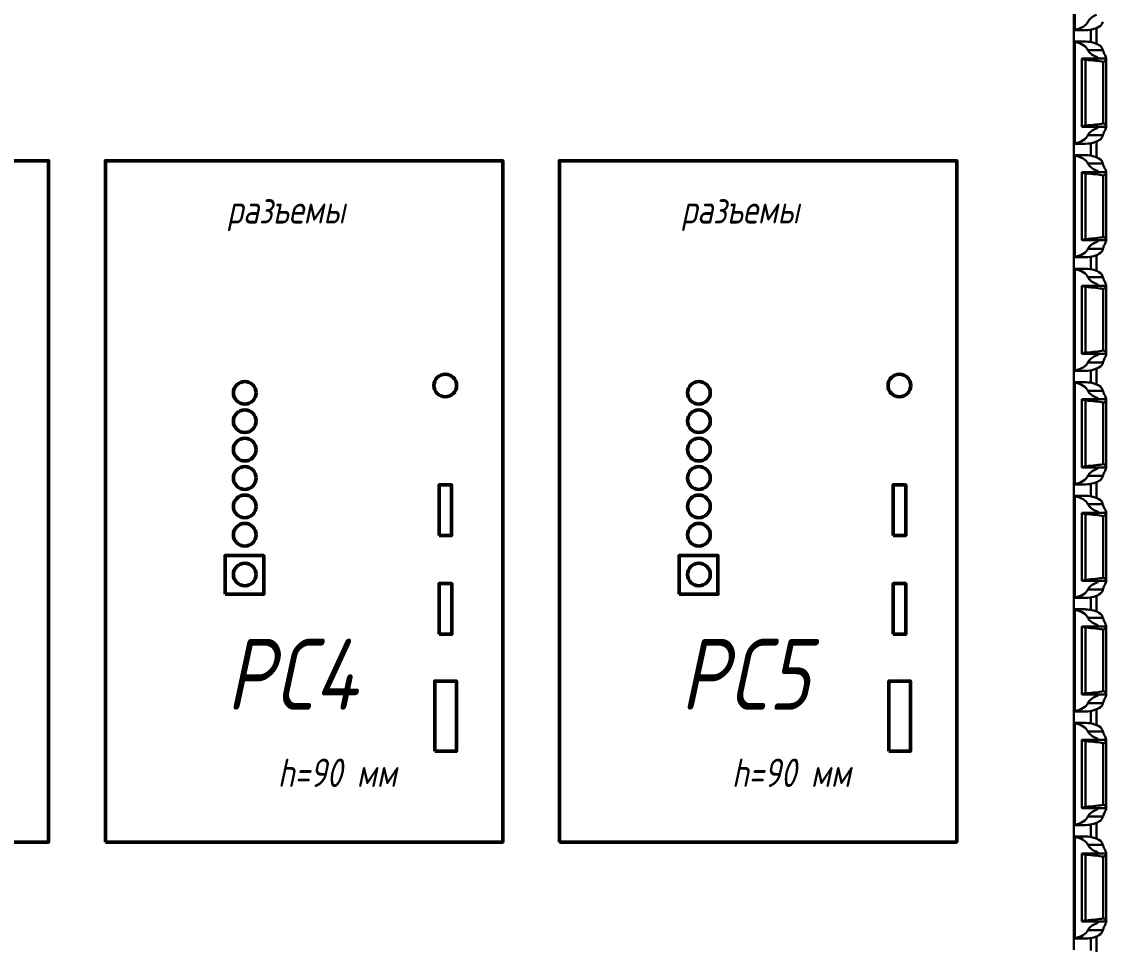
# Model space of a CAD drawing. Header units: millimetres. Extents: x -2573 to 2942, y -1220 to 2800.
# Drawn here: x 1662.2 to 1853.2, y 1110 to 1272.5 of the extents above; entities that cross this region are included whole.
import ezdxf

# ---------------------------------------------------------------- set-up
doc = ezdxf.new("R2010")
doc.units = ezdxf.units.MM
doc.linetypes.add('DASHED', pattern=[19.05, 12.7, -6.35])
doc.layers.add('noprint', color=2, linetype='Continuous', true_color=0xffff00, plot=False)
doc.styles.add('textstyle215', font='isocpeui.ttf', dxfattribs={"width": 0.8})
doc.styles.add('textstyle28', font='isocpeui.ttf', dxfattribs={"width": 0.8})
doc.styles.add('textstyle29', font='isocpeui.ttf', dxfattribs={"width": 0.8})

msp = doc.modelspace()

# ---------------------------------------------------------------- linework, layer by layer
at = {"linetype": 'Continuous', "lineweight": 30}
for p, q in [((1847.536, 1271.029), (1847.536, 1288.971)), ((1847.686, 1271.091), (1847.686, 1288.909)), ((1847.536, 1271), (1847.536, 1271.029)), ((1847.536, 1271), (1849.499, 1271)), ((1847.536, 1269), (1847.536, 1271)), ((1850.536, 1268.899), (1850.536, 1271.101)), ((1851.536, 1271.403), (1851.536, 1268.597)), ((1849.502, 1269), (1847.536, 1269)), ((1847.536, 1269), (1847.536, 1268.971)), ((1847.536, 1251.029), (1847.536, 1268.971)), ((1847.686, 1251.091), (1847.686, 1268.909)), ((1852.645, 1267.5), (1850.006, 1267.5)), ((1848.936, 1266), (1848.936, 1254)), ((1848.936, 1266), (1848.94, 1266)), ((1853.236, 1266), (1848.94, 1266)), ((1849.575, 1254.221), (1849.575, 1265.779)), ((1851.486, 1266), (1851.486, 1266.318)), ((1852.693, 1254.564), (1852.693, 1265.436)), ((1853.236, 1266), (1853.236, 1266.057)), ((1853.236, 1265.916), (1853.236, 1266)), ((1853.236, 1254.084), (1853.236, 1265.916)), ((1848.94, 1254), (1848.936, 1254)), ((1853.236, 1254), (1848.94, 1254)), ((1851.486, 1253.682), (1851.486, 1254)), ((1853.236, 1254), (1853.236, 1254.084)), ((1853.236, 1253.943), (1853.236, 1254)), ((1852.645, 1252.5), (1850.006, 1252.5)), ((1847.536, 1251), (1847.536, 1251.029)), ((1847.536, 1251), (1849.499, 1251)), ((1847.536, 1249), (1847.536, 1251)), ((1850.536, 1248.899), (1850.536, 1251.101)), ((1851.536, 1251.403), (1851.536, 1248.597)), ((1849.502, 1249), (1847.536, 1249)), ((1847.536, 1249), (1847.536, 1248.971)), ((1847.536, 1231.029), (1847.536, 1248.971)), ((1847.686, 1231.091), (1847.686, 1248.909)), ((1848.936, 1246), (1848.936, 1234)), ((1848.936, 1246), (1848.94, 1246)), ((1853.236, 1246), (1848.94, 1246)), ((1852.645, 1247.5), (1850.006, 1247.5)), ((1851.486, 1246), (1851.486, 1246.318)), ((1853.236, 1246), (1853.236, 1246.057)), ((1853.236, 1245.916), (1853.236, 1246)), ((1853.236, 1234.084), (1853.236, 1245.916)), ((1849.575, 1234.221), (1849.575, 1245.779)), ((1852.693, 1234.564), (1852.693, 1245.436)), ((1848.94, 1234), (1848.936, 1234)), ((1853.236, 1234), (1848.94, 1234)), ((1852.645, 1232.5), (1850.006, 1232.5)), ((1851.486, 1233.682), (1851.486, 1234)), ((1853.236, 1234), (1853.236, 1234.084)), ((1853.236, 1233.943), (1853.236, 1234)), ((1847.536, 1231), (1847.536, 1231.029)), ((1847.536, 1231), (1849.499, 1231)), ((1847.536, 1229), (1847.536, 1231)), ((1850.536, 1228.899), (1850.536, 1231.101)), ((1851.536, 1231.403), (1851.536, 1228.597)), ((1849.502, 1229), (1847.536, 1229)), ((1847.536, 1229), (1847.536, 1228.971)), ((1847.536, 1211.029), (1847.536, 1228.971)), ((1847.686, 1211.091), (1847.686, 1228.909)), ((1852.645, 1227.5), (1850.006, 1227.5)), ((1848.936, 1226), (1848.936, 1214)), ((1848.936, 1226), (1848.94, 1226)), ((1853.236, 1226), (1848.94, 1226)), ((1849.575, 1214.221), (1849.575, 1225.779)), ((1851.486, 1226), (1851.486, 1226.318)), ((1852.693, 1214.564), (1852.693, 1225.436)), ((1853.236, 1226), (1853.236, 1226.057)), ((1853.236, 1225.916), (1853.236, 1226)), ((1853.236, 1214.084), (1853.236, 1225.916)), ((1848.94, 1214), (1848.936, 1214)), ((1853.236, 1214), (1848.94, 1214)), ((1851.486, 1213.682), (1851.486, 1214)), ((1853.236, 1214), (1853.236, 1214.084)), ((1853.236, 1213.943), (1853.236, 1214)), ((1852.645, 1212.5), (1850.006, 1212.5)), ((1847.536, 1211), (1847.536, 1211.029)), ((1847.536, 1211), (1849.499, 1211)), ((1847.536, 1209), (1847.536, 1211)), ((1850.536, 1208.899), (1850.536, 1211.101)), ((1851.536, 1211.403), (1851.536, 1208.597)), ((1849.502, 1209), (1847.536, 1209)), ((1847.536, 1209), (1847.536, 1208.971)), ((1847.536, 1191.029), (1847.536, 1208.971)), ((1847.686, 1191.091), (1847.686, 1208.909)), ((1848.936, 1206), (1848.936, 1194)), ((1848.936, 1206), (1848.94, 1206)), ((1853.236, 1206), (1848.94, 1206)), ((1849.575, 1194.221), (1849.575, 1205.779)), ((1852.645, 1207.5), (1850.006, 1207.5)), ((1851.486, 1206), (1851.486, 1206.318)), ((1853.236, 1206), (1853.236, 1206.057)), ((1853.236, 1205.916), (1853.236, 1206)), ((1853.236, 1194.084), (1853.236, 1205.916)), ((1852.693, 1194.564), (1852.693, 1205.436)), ((1848.94, 1194), (1848.936, 1194)), ((1853.236, 1194), (1848.94, 1194)), ((1852.645, 1192.5), (1850.006, 1192.5)), ((1851.486, 1193.682), (1851.486, 1194)), ((1853.236, 1194), (1853.236, 1194.084)), ((1853.236, 1193.943), (1853.236, 1194)), ((1847.536, 1191), (1847.536, 1191.029)), ((1847.536, 1191), (1849.499, 1191)), ((1847.536, 1189), (1847.536, 1191)), ((1850.536, 1188.899), (1850.536, 1191.101)), ((1851.536, 1191.403), (1851.536, 1188.597)), ((1849.502, 1189), (1847.536, 1189)), ((1847.536, 1189), (1847.536, 1188.971)), ((1847.536, 1171.029), (1847.536, 1188.971)), ((1847.686, 1171.091), (1847.686, 1188.909)), ((1852.645, 1187.5), (1850.006, 1187.5)), ((1848.936, 1186), (1848.936, 1174)), ((1848.936, 1186), (1848.94, 1186)), ((1853.236, 1186), (1848.94, 1186)), ((1849.575, 1174.221), (1849.575, 1185.779)), ((1851.486, 1186), (1851.486, 1186.318)), ((1852.693, 1174.564), (1852.693, 1185.436)), ((1853.236, 1186), (1853.236, 1186.057)), ((1853.236, 1185.916), (1853.236, 1186)), ((1853.236, 1174.084), (1853.236, 1185.916)), ((1848.94, 1174), (1848.936, 1174)), ((1853.236, 1174), (1848.94, 1174)), ((1851.486, 1173.682), (1851.486, 1174)), ((1853.236, 1174), (1853.236, 1174.084)), ((1853.236, 1173.943), (1853.236, 1174)), ((1852.645, 1172.5), (1850.006, 1172.5)), ((1851.536, 1171.403), (1851.536, 1168.597)), ((1847.536, 1171), (1847.536, 1171.029)), ((1847.536, 1171), (1849.499, 1171)), ((1847.536, 1169), (1847.536, 1171)), ((1850.536, 1168.899), (1850.536, 1171.101)), ((1849.502, 1169), (1847.536, 1169)), ((1847.536, 1169), (1847.536, 1168.971)), ((1847.536, 1151.029), (1847.536, 1168.971)), ((1847.686, 1151.091), (1847.686, 1168.909)), ((1852.645, 1167.5), (1850.006, 1167.5)), ((1848.936, 1166), (1848.936, 1154)), ((1848.936, 1166), (1848.94, 1166)), ((1853.236, 1166), (1848.94, 1166)), ((1849.575, 1154.221), (1849.575, 1165.779)), ((1851.486, 1166), (1851.486, 1166.318)), ((1853.236, 1166), (1853.236, 1166.057)), ((1853.236, 1165.916), (1853.236, 1166)), ((1853.236, 1154.084), (1853.236, 1165.916)), ((1852.693, 1154.564), (1852.693, 1165.436)), ((1848.94, 1154), (1848.936, 1154)), ((1853.236, 1154), (1848.94, 1154)), ((1852.645, 1152.5), (1850.006, 1152.5)), ((1851.486, 1153.682), (1851.486, 1154)), ((1853.236, 1154), (1853.236, 1154.084)), ((1853.236, 1153.943), (1853.236, 1154)), ((1847.536, 1151), (1847.536, 1151.029)), ((1847.536, 1151), (1849.499, 1151)), ((1847.536, 1149), (1847.536, 1151)), ((1850.536, 1148.899), (1850.536, 1151.101)), ((1851.536, 1151.403), (1851.536, 1148.597)), ((1849.502, 1149), (1847.536, 1149)), ((1847.536, 1149), (1847.536, 1148.971)), ((1847.536, 1131.029), (1847.536, 1148.971)), ((1847.686, 1131.091), (1847.686, 1148.909)), ((1852.645, 1147.5), (1850.006, 1147.5)), ((1848.936, 1146), (1848.936, 1134)), ((1848.936, 1146), (1848.94, 1146)), ((1853.236, 1146), (1848.94, 1146)), ((1849.575, 1134.221), (1849.575, 1145.779)), ((1851.486, 1146), (1851.486, 1146.318)), ((1852.693, 1134.564), (1852.693, 1145.436)), ((1853.236, 1146), (1853.236, 1146.057)), ((1853.236, 1145.916), (1853.236, 1146)), ((1853.236, 1134.084), (1853.236, 1145.916)), ((1848.94, 1134), (1848.936, 1134)), ((1853.236, 1134), (1848.94, 1134)), ((1851.486, 1133.682), (1851.486, 1134)), ((1853.236, 1134), (1853.236, 1134.084)), ((1853.236, 1133.943), (1853.236, 1134)), ((1852.645, 1132.5), (1850.006, 1132.5)), ((1851.536, 1131.403), (1851.536, 1128.597)), ((1847.536, 1131), (1847.536, 1131.029)), ((1847.536, 1131), (1849.499, 1131)), ((1847.536, 1129), (1847.536, 1131)), ((1850.536, 1128.899), (1850.536, 1131.101)), ((1849.502, 1129), (1847.536, 1129)), ((1847.536, 1129), (1847.536, 1128.971)), ((1847.536, 1111.029), (1847.536, 1128.971)), ((1847.686, 1111.091), (1847.686, 1128.909)), ((1852.645, 1127.5), (1850.006, 1127.5)), ((1848.936, 1126), (1848.936, 1114)), ((1848.936, 1126), (1848.94, 1126)), ((1853.236, 1126), (1848.94, 1126)), ((1849.575, 1114.221), (1849.575, 1125.779)), ((1851.486, 1126), (1851.486, 1126.318)), ((1853.236, 1126), (1853.236, 1126.057)), ((1853.236, 1125.916), (1853.236, 1126)), ((1853.236, 1114.084), (1853.236, 1125.916)), ((1852.693, 1114.564), (1852.693, 1125.436)), ((1848.94, 1114), (1848.936, 1114)), ((1853.236, 1114), (1848.94, 1114)), ((1851.486, 1113.682), (1851.486, 1114)), ((1853.236, 1114), (1853.236, 1114.084)), ((1853.236, 1113.943), (1853.236, 1114)), ((1852.645, 1112.5), (1850.006, 1112.5)), ((1847.536, 1111), (1847.536, 1111.029)), ((1847.536, 1111), (1849.499, 1111)), ((1847.536, 1109), (1847.536, 1111)), ((1850.536, 1108.899), (1850.536, 1111.101)), ((1851.536, 1111.403), (1851.536, 1108.597))]:
    msp.add_line(p, q, dxfattribs=at)
at = {"lineweight": 50}
for points in [[(1596.897, 1128), (1596.897, 1248), (1666.897, 1248), (1666.897, 1128)], [(1676.897, 1128), (1676.897, 1248), (1746.897, 1248), (1746.897, 1128)], [(1756.897, 1128), (1756.897, 1248), (1826.897, 1248), (1826.897, 1128)], [(1735.679, 1182.024), (1735.679, 1190.923), (1737.89, 1190.923), (1737.89, 1182.024)], [(1815.679, 1182.024), (1815.679, 1190.923), (1817.89, 1190.923), (1817.89, 1182.024)], [(1697.986, 1171.643), (1697.986, 1178.468), (1704.811, 1178.468), (1704.811, 1171.643)], [(1777.986, 1171.643), (1777.986, 1178.468), (1784.811, 1178.468), (1784.811, 1171.643)], [(1735.704, 1164.621), (1735.704, 1173.521), (1737.915, 1173.521), (1737.915, 1164.621)], [(1815.704, 1164.621), (1815.704, 1173.521), (1817.915, 1173.521), (1817.915, 1164.621)], [(1734.93, 1144.01), (1734.93, 1156.359), (1738.738, 1156.359), (1738.738, 1144.01)], [(1814.93, 1144.01), (1814.93, 1156.359), (1818.738, 1156.359), (1818.738, 1144.01)]]:
    msp.add_lwpolyline(points, close=True, dxfattribs=at)
for centre in [(1736.785, 1208.427), (1816.785, 1208.427), (1701.463, 1207.134), (1781.463, 1207.134), (1701.463, 1202.134), (1781.463, 1202.134), (1701.463, 1197.134), (1781.463, 1197.134), (1701.463, 1192.134), (1781.463, 1192.134), (1701.463, 1187.134), (1781.463, 1187.134), (1701.463, 1182.134), (1781.463, 1182.134), (1701.463, 1175.134), (1781.463, 1175.134)]:
    msp.add_circle(centre, 2, dxfattribs=at)
at = {"linetype": 'Continuous', "lineweight": 30}
for centre, major_axis, ratio, start_param, end_param in [((1853.36, 1272), (3.464, 0), 0.5773503, 2.1422441, 2.8889124), ((1846.652, 1273), (3.464, 0), 0.5773503, 5.0156938, 6.0305051), ((1849.452, 1273), (3.464, 0), 0.5773503, 4.751267, 5.6222583), ((1846.652, 1267), (3.464, 0), 0.5773503, 0.2526803, 1.2674915), ((1849.452, 1267), (3.464, 0), 0.5773503, 0.660927, 1.5319183), ((1853.36, 1268), (3.464, 0), 0.5773503, 3.3942729, 4.1409412), ((1842.406, 1265), (11.43, 0), 0.0874887, 0.4510268, 0.8927662), ((1842.406, 1255), (11.43, 0), 0.0874887, 5.3904191, 5.8321585), ((1853.36, 1252), (3.464, 0), 0.5773503, 2.1422441, 2.8889124), ((1846.652, 1253), (3.464, 0), 0.5773503, 5.0156938, 6.0305051), ((1849.452, 1253), (3.464, 0), 0.5773503, 4.751267, 5.6222583), ((1846.652, 1247), (3.464, 0), 0.5773503, 0.2526803, 1.2674915), ((1849.452, 1247), (3.464, 0), 0.5773503, 0.660927, 1.5319183), ((1853.36, 1248), (3.464, 0), 0.5773503, 3.3942729, 4.1409412), ((1842.406, 1245), (11.43, 0), 0.0874887, 0.4510268, 0.8927662), ((1842.406, 1235), (11.43, 0), 0.0874887, 5.3904191, 5.8321585), ((1846.652, 1233), (3.464, 0), 0.5773503, 5.0156938, 6.0305051), ((1853.36, 1232), (3.464, 0), 0.5773503, 2.1422441, 2.8889124), ((1849.452, 1233), (3.464, 0), 0.5773503, 4.751267, 5.6222583), ((1846.652, 1227), (3.464, 0), 0.5773503, 0.2526803, 1.2674915), ((1849.452, 1227), (3.464, 0), 0.5773503, 0.660927, 1.5319183), ((1853.36, 1228), (3.464, 0), 0.5773503, 3.3942729, 4.1409412), ((1842.406, 1225), (11.43, 0), 0.0874887, 0.4510268, 0.8927662), ((1842.406, 1215), (11.43, 0), 0.0874887, 5.3904191, 5.8321585), ((1853.36, 1212), (3.464, 0), 0.5773503, 2.1422441, 2.8889124), ((1846.652, 1213), (3.464, 0), 0.5773503, 5.0156938, 6.0305051), ((1849.452, 1213), (3.464, 0), 0.5773503, 4.751267, 5.6222583), ((1846.652, 1207), (3.464, 0), 0.5773503, 0.2526803, 1.2674915), ((1849.452, 1207), (3.464, 0), 0.5773503, 0.660927, 1.5319183), ((1842.406, 1205), (11.43, 0), 0.0874887, 0.4510268, 0.8927662), ((1853.36, 1208), (3.464, 0), 0.5773503, 3.3942729, 4.1409412), ((1842.406, 1195), (11.43, 0), 0.0874887, 5.3904191, 5.8321585), ((1846.652, 1193), (3.464, 0), 0.5773503, 5.0156938, 6.0305051), ((1853.36, 1192), (3.464, 0), 0.5773503, 2.1422441, 2.8889124), ((1849.452, 1193), (3.464, 0), 0.5773503, 4.751267, 5.6222583), ((1846.652, 1187), (3.464, 0), 0.5773503, 0.2526803, 1.2674915), ((1849.452, 1187), (3.464, 0), 0.5773503, 0.660927, 1.5319183), ((1853.36, 1188), (3.464, 0), 0.5773503, 3.3942729, 4.1409412), ((1842.406, 1185), (11.43, 0), 0.0874887, 0.4510268, 0.8927662), ((1842.406, 1175), (11.43, 0), 0.0874887, 5.3904191, 5.8321585), ((1853.36, 1172), (3.464, 0), 0.5773503, 2.1422441, 2.8889124), ((1846.652, 1173), (3.464, 0), 0.5773503, 5.0156938, 6.0305051), ((1849.452, 1173), (3.464, 0), 0.5773503, 4.751267, 5.6222583), ((1846.652, 1167), (3.464, 0), 0.5773503, 0.2526803, 1.2674915), ((1849.452, 1167), (3.464, 0), 0.5773503, 0.660927, 1.5319183), ((1853.36, 1168), (3.464, 0), 0.5773503, 3.3942729, 4.1409412), ((1842.406, 1165), (11.43, 0), 0.0874887, 0.4510268, 0.8927662), ((1842.406, 1155), (11.43, 0), 0.0874887, 5.3904191, 5.8321585), ((1846.652, 1153), (3.464, 0), 0.5773503, 5.0156938, 6.0305051), ((1853.36, 1152), (3.464, 0), 0.5773503, 2.1422441, 2.8889124), ((1849.452, 1153), (3.464, 0), 0.5773503, 4.751267, 5.6222583), ((1846.652, 1147), (3.464, 0), 0.5773503, 0.2526803, 1.2674915), ((1849.452, 1147), (3.464, 0), 0.5773503, 0.660927, 1.5319183), ((1853.36, 1148), (3.464, 0), 0.5773503, 3.3942729, 4.1409412), ((1842.406, 1145), (11.43, 0), 0.0874887, 0.4510268, 0.8927662), ((1842.406, 1135), (11.43, 0), 0.0874887, 5.3904191, 5.8321585), ((1853.36, 1132), (3.464, 0), 0.5773503, 2.1422441, 2.8889124), ((1846.652, 1133), (3.464, 0), 0.5773503, 5.0156938, 6.0305051), ((1849.452, 1133), (3.464, 0), 0.5773503, 4.751267, 5.6222583), ((1846.652, 1127), (3.464, 0), 0.5773503, 0.2526803, 1.2674915), ((1849.452, 1127), (3.464, 0), 0.5773503, 0.660927, 1.5319183), ((1853.36, 1128), (3.464, 0), 0.5773503, 3.3942729, 4.1409412), ((1842.406, 1125), (11.43, 0), 0.0874887, 0.4510268, 0.8927662), ((1842.406, 1115), (11.43, 0), 0.0874887, 5.3904191, 5.8321585), ((1846.652, 1113), (3.464, 0), 0.5773503, 5.0156938, 6.0305051), ((1853.36, 1112), (3.464, 0), 0.5773503, 2.1422441, 2.8889124), ((1849.452, 1113), (3.464, 0), 0.5773503, 4.751267, 5.6222583)]:
    msp.add_ellipse(centre, major_axis=major_axis, ratio=ratio, start_param=start_param, end_param=end_param, dxfattribs=at)
for points, knots in [([(1847.686, 1271.091), (1847.676, 1271.089), (1847.637, 1271.082), (1847.583, 1271.065), (1847.543, 1271.044), (1847.538, 1271.033), (1847.536, 1271.029)], [0, 0, 0, 0, 0.1176346, 0.4309507, 0.7573977, 1, 1, 1, 1]), ([(1849.499, 1271), (1849.499, 1271), (1849.516, 1270.999), (1849.55, 1271.001), (1849.583, 1271.001), (1849.586, 1271.002)], [0, 0, 0, 0, 0.0381809, 0.888918, 1, 1, 1, 1]), ([(1852.186, 1271.772), (1852.301, 1271.858), (1852.399, 1271.964), (1852.552, 1272.211), (1852.607, 1272.351), (1852.645, 1272.5)], [0, 0, 0, 0, 0.5, 0.5, 1, 1, 1, 1]), ([(1847.536, 1268.971), (1847.54, 1268.965), (1847.547, 1268.952), (1847.6, 1268.929), (1847.654, 1268.915), (1847.685, 1268.909), (1847.686, 1268.909)], [0, 0, 0, 0, 0.3271285, 0.6540537, 0.9845677, 1, 1, 1, 1]), ([(1849.586, 1268.999), (1849.574, 1268.999), (1849.541, 1269), (1849.517, 1269), (1849.502, 1269)], [0, 0, 0, 0, 0.3815601, 1, 1, 1, 1]), ([(1852.645, 1267.5), (1852.608, 1267.648), (1852.552, 1267.789), (1852.399, 1268.035), (1852.302, 1268.142), (1852.186, 1268.228)], [0, 0, 0, 0, 0.5, 0.5, 1, 1, 1, 1]), ([(1853.236, 1266.057), (1853.236, 1266.08), (1853.23, 1266.109), (1853.208, 1266.178), (1853.192, 1266.218), (1853.131, 1266.354), (1853.076, 1266.464), (1852.95, 1266.715), (1852.881, 1266.854), (1852.751, 1267.159), (1852.689, 1267.324), (1852.645, 1267.5)], [0, 0, 0, 0, 0.125, 0.125, 0.25, 0.25, 0.5, 0.5, 0.75, 0.75, 1, 1, 1, 1]), ([(1848.94, 1266), (1848.948, 1266), (1848.972, 1265.989), (1849.042, 1265.954), (1849.09, 1265.929), (1849.259, 1265.85), (1849.409, 1265.791), (1849.575, 1265.779)], [0, 0, 0, 0, 0.25, 0.25, 0.5, 0.5, 1, 1, 1, 1]), ([(1851.486, 1266.318), (1851.508, 1266.309), (1851.592, 1266.276), (1851.72, 1266.202), (1851.826, 1266.108), (1851.848, 1266.037), (1851.786, 1266.004), (1851.694, 1266.001), (1851.65, 1266)], [0, 0, 0, 0, 0.0610949, 0.2425823, 0.4485689, 0.6524951, 0.8367911, 1, 1, 1, 1]), ([(1852.693, 1265.436), (1852.71, 1265.434), (1852.752, 1265.429), (1852.832, 1265.446), (1852.948, 1265.51), (1853.075, 1265.631), (1853.182, 1265.769), (1853.232, 1265.865), (1853.235, 1265.905), (1853.236, 1265.916)], [0, 0, 0, 0, 0.0525604, 0.1305059, 0.2478621, 0.4694819, 0.7123997, 0.9207728, 1, 1, 1, 1]), ([(1849.575, 1254.221), (1849.409, 1254.209), (1849.259, 1254.15), (1849.09, 1254.071), (1849.043, 1254.046), (1848.972, 1254.011), (1848.948, 1254), (1848.94, 1254)], [0, 0, 0, 0, 0.5, 0.5, 0.75, 0.75, 1, 1, 1, 1]), ([(1851.65, 1254), (1851.687, 1253.999), (1851.772, 1253.997), (1851.838, 1253.972), (1851.84, 1253.918), (1851.77, 1253.838), (1851.648, 1253.751), (1851.534, 1253.702), (1851.486, 1253.682)], [0, 0, 0, 0, 0.1358573, 0.3122262, 0.4850928, 0.6642649, 0.8597694, 1, 1, 1, 1]), ([(1852.645, 1252.5), (1852.689, 1252.677), (1852.751, 1252.842), (1852.881, 1253.145), (1852.951, 1253.286), (1853.075, 1253.535), (1853.132, 1253.646), (1853.192, 1253.782), (1853.208, 1253.822), (1853.23, 1253.891), (1853.236, 1253.92), (1853.236, 1253.943)], [0, 0, 0, 0, 0.25, 0.25, 0.5, 0.5, 0.75, 0.75, 0.875, 0.875, 1, 1, 1, 1]), ([(1853.236, 1254.084), (1853.236, 1254.117), (1853.219, 1254.159), (1853.165, 1254.252), (1853.127, 1254.303), (1853.036, 1254.406), (1852.983, 1254.458), (1852.887, 1254.524), (1852.852, 1254.544), (1852.775, 1254.568), (1852.733, 1254.571), (1852.693, 1254.564)], [0, 0, 0, 0, 0.25, 0.25, 0.5, 0.5, 0.75, 0.75, 0.875, 0.875, 1, 1, 1, 1]), ([(1852.186, 1251.772), (1852.301, 1251.858), (1852.399, 1251.964), (1852.552, 1252.211), (1852.607, 1252.351), (1852.645, 1252.5)], [0, 0, 0, 0, 0.5, 0.5, 1, 1, 1, 1]), ([(1847.686, 1251.091), (1847.641, 1251.083), (1847.603, 1251.072), (1847.55, 1251.049), (1847.536, 1251.038), (1847.536, 1251.029)], [0, 0, 0, 0, 0.5, 0.5, 1, 1, 1, 1]), ([(1849.499, 1251), (1849.499, 1251), (1849.516, 1251), (1849.55, 1251.001), (1849.583, 1251.001), (1849.586, 1251.002)], [0, 0, 0, 0, 0.03817704, 0.88892189, 1, 1, 1, 1]), ([(1847.536, 1248.971), (1847.54, 1248.965), (1847.547, 1248.952), (1847.6, 1248.929), (1847.654, 1248.915), (1847.685, 1248.909), (1847.686, 1248.909)], [0, 0, 0, 0, 0.3271292, 0.6540353, 0.9845677, 1, 1, 1, 1]), ([(1849.586, 1248.998), (1849.574, 1248.999), (1849.541, 1249), (1849.517, 1249), (1849.502, 1249)], [0, 0, 0, 0, 0.3815601, 1, 1, 1, 1]), ([(1852.645, 1247.5), (1852.612, 1247.605), (1852.534, 1247.857), (1852.358, 1248.092), (1852.215, 1248.205), (1852.186, 1248.228)], [0, 0, 0, 0, 0.3608647, 0.870433, 1, 1, 1, 1]), ([(1848.94, 1246), (1848.947, 1245.998), (1848.965, 1245.994), (1849.045, 1245.952), (1849.189, 1245.881), (1849.371, 1245.807), (1849.514, 1245.787), (1849.575, 1245.779)], [0, 0, 0, 0, 0.1353907, 0.3401479, 0.5592591, 0.8133117, 1, 1, 1, 1]), ([(1851.486, 1246.318), (1851.508, 1246.309), (1851.592, 1246.276), (1851.72, 1246.202), (1851.826, 1246.108), (1851.848, 1246.037), (1851.786, 1246.004), (1851.694, 1246.001), (1851.65, 1246)], [0, 0, 0, 0, 0.0611021, 0.2425803, 0.448574, 0.6524991, 0.836791, 1, 1, 1, 1]), ([(1853.236, 1246.057), (1853.236, 1246.067), (1853.232, 1246.119), (1853.169, 1246.281), (1852.995, 1246.626), (1852.784, 1247.043), (1852.683, 1247.373), (1852.645, 1247.5)], [0, 0, 0, 0, 0.0523322, 0.2727901, 0.5176489, 0.8149498, 1, 1, 1, 1]), ([(1852.693, 1245.436), (1852.733, 1245.429), (1852.775, 1245.432), (1852.852, 1245.457), (1852.887, 1245.476), (1852.984, 1245.542), (1853.036, 1245.594), (1853.127, 1245.697), (1853.165, 1245.748), (1853.22, 1245.841), (1853.236, 1245.883), (1853.236, 1245.916)], [0, 0, 0, 0, 0.125, 0.125, 0.25, 0.25, 0.5, 0.5, 0.75, 0.75, 1, 1, 1, 1]), ([(1853.236, 1234.084), (1853.232, 1234.108), (1853.222, 1234.166), (1853.137, 1234.294), (1853.023, 1234.423), (1852.907, 1234.515), (1852.815, 1234.56), (1852.742, 1234.571), (1852.705, 1234.566), (1852.693, 1234.564)], [0, 0, 0, 0, 0.1638406, 0.4014929, 0.643549, 0.778476, 0.8847049, 0.962581, 1, 1, 1, 1]), ([(1849.575, 1234.221), (1849.409, 1234.209), (1849.259, 1234.15), (1849.09, 1234.071), (1849.043, 1234.046), (1848.972, 1234.011), (1848.948, 1234), (1848.94, 1234)], [0, 0, 0, 0, 0.5, 0.5, 0.75, 0.75, 1, 1, 1, 1]), ([(1851.65, 1234), (1851.724, 1234), (1851.779, 1233.995), (1851.839, 1233.966), (1851.844, 1233.941), (1851.79, 1233.845), (1851.665, 1233.748), (1851.486, 1233.682)], [0, 0, 0, 0, 0.25, 0.25, 0.5, 0.5, 1, 1, 1, 1]), ([(1852.186, 1231.772), (1852.272, 1231.848), (1852.462, 1232.017), (1852.588, 1232.291), (1852.636, 1232.468), (1852.645, 1232.5)], [0, 0, 0, 0, 0.3991915, 0.8895765, 1, 1, 1, 1]), ([(1852.645, 1232.5), (1852.689, 1232.677), (1852.751, 1232.842), (1852.881, 1233.145), (1852.951, 1233.286), (1853.075, 1233.535), (1853.132, 1233.646), (1853.192, 1233.782), (1853.208, 1233.822), (1853.23, 1233.891), (1853.236, 1233.92), (1853.236, 1233.943)], [0, 0, 0, 0, 0.25, 0.25, 0.5, 0.5, 0.75, 0.75, 0.875, 0.875, 1, 1, 1, 1]), ([(1847.686, 1231.091), (1847.676, 1231.089), (1847.637, 1231.082), (1847.583, 1231.065), (1847.543, 1231.044), (1847.538, 1231.033), (1847.536, 1231.029)], [0, 0, 0, 0, 0.1176502, 0.4309479, 0.7574149, 1, 1, 1, 1]), ([(1849.499, 1231), (1849.499, 1231), (1849.516, 1230.999), (1849.55, 1231.001), (1849.583, 1231.001), (1849.586, 1231.002)], [0, 0, 0, 0, 0.0381809, 0.888918, 1, 1, 1, 1]), ([(1847.536, 1228.971), (1847.54, 1228.965), (1847.547, 1228.952), (1847.6, 1228.929), (1847.654, 1228.915), (1847.685, 1228.909), (1847.686, 1228.909)], [0, 0, 0, 0, 0.3271165, 0.6540475, 0.9845674, 1, 1, 1, 1]), ([(1849.586, 1228.998), (1849.574, 1228.999), (1849.541, 1229), (1849.517, 1229), (1849.502, 1229)], [0, 0, 0, 0, 0.3815601, 1, 1, 1, 1]), ([(1852.645, 1227.5), (1852.612, 1227.605), (1852.534, 1227.857), (1852.358, 1228.092), (1852.215, 1228.205), (1852.186, 1228.228)], [0, 0, 0, 0, 0.360891, 0.8704337, 1, 1, 1, 1]), ([(1853.236, 1226.057), (1853.236, 1226.08), (1853.23, 1226.109), (1853.208, 1226.178), (1853.192, 1226.218), (1853.131, 1226.354), (1853.076, 1226.464), (1852.95, 1226.715), (1852.881, 1226.854), (1852.751, 1227.159), (1852.689, 1227.324), (1852.645, 1227.5)], [0, 0, 0, 0, 0.125, 0.125, 0.25, 0.25, 0.5, 0.5, 0.75, 0.75, 1, 1, 1, 1]), ([(1848.94, 1226), (1848.948, 1226), (1848.972, 1225.989), (1849.042, 1225.954), (1849.09, 1225.929), (1849.259, 1225.85), (1849.409, 1225.791), (1849.575, 1225.779)], [0, 0, 0, 0, 0.25, 0.25, 0.5, 0.5, 1, 1, 1, 1]), ([(1851.486, 1226.318), (1851.666, 1226.251), (1851.79, 1226.154), (1851.844, 1226.059), (1851.839, 1226.034), (1851.779, 1226.005), (1851.724, 1226), (1851.65, 1226)], [0, 0, 0, 0, 0.5, 0.5, 0.75, 0.75, 1, 1, 1, 1]), ([(1852.693, 1225.436), (1852.71, 1225.434), (1852.752, 1225.429), (1852.832, 1225.446), (1852.948, 1225.51), (1853.075, 1225.631), (1853.182, 1225.769), (1853.232, 1225.865), (1853.235, 1225.905), (1853.236, 1225.916)], [0, 0, 0, 0, 0.0525583, 0.1305042, 0.247861, 0.4694634, 0.7124013, 0.920759, 1, 1, 1, 1]), ([(1849.575, 1214.221), (1849.571, 1214.221), (1849.506, 1214.216), (1849.362, 1214.188), (1849.174, 1214.113), (1849.028, 1214.039), (1848.958, 1214.004), (1848.944, 1214.001), (1848.94, 1214)], [0, 0, 0, 0, 0.0120174, 0.1986527, 0.4473032, 0.6987121, 0.9096143, 1, 1, 1, 1]), ([(1851.65, 1214), (1851.687, 1213.999), (1851.772, 1213.997), (1851.838, 1213.972), (1851.84, 1213.918), (1851.77, 1213.838), (1851.648, 1213.751), (1851.534, 1213.702), (1851.486, 1213.682)], [0, 0, 0, 0, 0.1358562, 0.3122237, 0.485089, 0.6642597, 0.8597627, 1, 1, 1, 1]), ([(1852.645, 1212.5), (1852.653, 1212.53), (1852.718, 1212.777), (1852.904, 1213.203), (1853.132, 1213.64), (1853.229, 1213.862), (1853.235, 1213.927), (1853.236, 1213.943)], [0, 0, 0, 0, 0.0435892, 0.353892, 0.6725853, 0.9202183, 1, 1, 1, 1]), ([(1853.236, 1214.084), (1853.236, 1214.117), (1853.219, 1214.159), (1853.165, 1214.252), (1853.127, 1214.303), (1853.036, 1214.406), (1852.983, 1214.458), (1852.887, 1214.524), (1852.852, 1214.544), (1852.775, 1214.568), (1852.733, 1214.571), (1852.693, 1214.564)], [0, 0, 0, 0, 0.25, 0.25, 0.5, 0.5, 0.75, 0.75, 0.875, 0.875, 1, 1, 1, 1]), ([(1852.186, 1211.772), (1852.272, 1211.848), (1852.462, 1212.017), (1852.588, 1212.291), (1852.636, 1212.468), (1852.645, 1212.5)], [0, 0, 0, 0, 0.3992153, 0.8896047, 1, 1, 1, 1]), ([(1847.686, 1211.091), (1847.676, 1211.089), (1847.637, 1211.082), (1847.583, 1211.065), (1847.543, 1211.044), (1847.538, 1211.033), (1847.536, 1211.029)], [0, 0, 0, 0, 0.1176346, 0.4309507, 0.7573977, 1, 1, 1, 1]), ([(1849.499, 1211), (1849.499, 1211), (1849.516, 1210.999), (1849.55, 1211.001), (1849.583, 1211.001), (1849.586, 1211.002)], [0, 0, 0, 0, 0.038181, 0.8889227, 1, 1, 1, 1]), ([(1847.536, 1208.971), (1847.536, 1208.962), (1847.55, 1208.951), (1847.602, 1208.928), (1847.64, 1208.917), (1847.686, 1208.909)], [0, 0, 0, 0, 0.5, 0.5, 1, 1, 1, 1]), ([(1849.586, 1208.998), (1849.574, 1208.999), (1849.541, 1209), (1849.517, 1209), (1849.502, 1209)], [0, 0, 0, 0, 0.3815601, 1, 1, 1, 1]), ([(1852.645, 1207.5), (1852.608, 1207.648), (1852.552, 1207.789), (1852.399, 1208.035), (1852.302, 1208.142), (1852.186, 1208.228)], [0, 0, 0, 0, 0.5, 0.5, 1, 1, 1, 1]), ([(1848.94, 1206), (1848.948, 1206), (1848.972, 1205.989), (1849.042, 1205.954), (1849.09, 1205.929), (1849.259, 1205.85), (1849.409, 1205.791), (1849.575, 1205.779)], [0, 0, 0, 0, 0.25, 0.25, 0.5, 0.5, 1, 1, 1, 1]), ([(1851.486, 1206.318), (1851.508, 1206.309), (1851.592, 1206.276), (1851.72, 1206.202), (1851.826, 1206.108), (1851.848, 1206.037), (1851.786, 1206.004), (1851.694, 1206.001), (1851.65, 1206)], [0, 0, 0, 0, 0.0610949, 0.2425823, 0.4485689, 0.6524951, 0.8367911, 1, 1, 1, 1]), ([(1853.236, 1206.057), (1853.236, 1206.08), (1853.23, 1206.109), (1853.208, 1206.178), (1853.192, 1206.218), (1853.131, 1206.354), (1853.076, 1206.464), (1852.95, 1206.715), (1852.881, 1206.854), (1852.751, 1207.159), (1852.689, 1207.324), (1852.645, 1207.5)], [0, 0, 0, 0, 0.125, 0.125, 0.25, 0.25, 0.5, 0.5, 0.75, 0.75, 1, 1, 1, 1]), ([(1852.693, 1205.436), (1852.733, 1205.429), (1852.775, 1205.432), (1852.852, 1205.457), (1852.887, 1205.476), (1852.984, 1205.542), (1853.036, 1205.594), (1853.127, 1205.697), (1853.165, 1205.748), (1853.22, 1205.841), (1853.236, 1205.883), (1853.236, 1205.916)], [0, 0, 0, 0, 0.125, 0.125, 0.25, 0.25, 0.5, 0.5, 0.75, 0.75, 1, 1, 1, 1]), ([(1853.236, 1194.084), (1853.236, 1194.117), (1853.219, 1194.159), (1853.165, 1194.252), (1853.127, 1194.303), (1853.036, 1194.406), (1852.983, 1194.458), (1852.887, 1194.524), (1852.852, 1194.544), (1852.775, 1194.568), (1852.733, 1194.571), (1852.693, 1194.564)], [0, 0, 0, 0, 0.25, 0.25, 0.5, 0.5, 0.75, 0.75, 0.875, 0.875, 1, 1, 1, 1]), ([(1849.575, 1194.221), (1849.409, 1194.209), (1849.259, 1194.15), (1849.09, 1194.071), (1849.043, 1194.046), (1848.972, 1194.011), (1848.948, 1194), (1848.94, 1194)], [0, 0, 0, 0, 0.5, 0.5, 0.75, 0.75, 1, 1, 1, 1]), ([(1851.65, 1194), (1851.687, 1193.999), (1851.772, 1193.997), (1851.838, 1193.972), (1851.84, 1193.918), (1851.77, 1193.838), (1851.648, 1193.751), (1851.534, 1193.702), (1851.486, 1193.682)], [0, 0, 0, 0, 0.1358574, 0.3122264, 0.4850931, 0.6642653, 0.8597615, 1, 1, 1, 1]), ([(1852.186, 1191.772), (1852.301, 1191.858), (1852.399, 1191.964), (1852.552, 1192.211), (1852.607, 1192.351), (1852.645, 1192.5)], [0, 0, 0, 0, 0.5, 0.5, 1, 1, 1, 1]), ([(1852.645, 1192.5), (1852.689, 1192.677), (1852.751, 1192.842), (1852.881, 1193.145), (1852.951, 1193.286), (1853.075, 1193.535), (1853.132, 1193.646), (1853.192, 1193.782), (1853.208, 1193.822), (1853.23, 1193.891), (1853.236, 1193.92), (1853.236, 1193.943)], [0, 0, 0, 0, 0.25, 0.25, 0.5, 0.5, 0.75, 0.75, 0.875, 0.875, 1, 1, 1, 1]), ([(1847.686, 1191.091), (1847.641, 1191.083), (1847.603, 1191.072), (1847.55, 1191.049), (1847.536, 1191.038), (1847.536, 1191.029)], [0, 0, 0, 0, 0.5, 0.5, 1, 1, 1, 1]), ([(1849.499, 1191), (1849.499, 1191), (1849.516, 1191), (1849.55, 1191.001), (1849.583, 1191.001), (1849.586, 1191.002)], [0, 0, 0, 0, 0.03817704, 0.88892189, 1, 1, 1, 1]), ([(1847.536, 1188.971), (1847.54, 1188.965), (1847.547, 1188.952), (1847.6, 1188.929), (1847.654, 1188.915), (1847.685, 1188.909), (1847.686, 1188.909)], [0, 0, 0, 0, 0.3271339, 0.6540448, 0.9845819, 1, 1, 1, 1]), ([(1849.586, 1188.998), (1849.574, 1188.999), (1849.541, 1189), (1849.517, 1189), (1849.502, 1189)], [0, 0, 0, 0, 0.3815601, 1, 1, 1, 1]), ([(1852.645, 1187.5), (1852.612, 1187.605), (1852.534, 1187.857), (1852.358, 1188.092), (1852.215, 1188.205), (1852.186, 1188.228)], [0, 0, 0, 0, 0.3608647, 0.870433, 1, 1, 1, 1]), ([(1853.236, 1186.057), (1853.236, 1186.067), (1853.232, 1186.119), (1853.169, 1186.281), (1852.995, 1186.626), (1852.784, 1187.043), (1852.683, 1187.373), (1852.645, 1187.5)], [0, 0, 0, 0, 0.0523322, 0.2727901, 0.5176489, 0.8149498, 1, 1, 1, 1]), ([(1848.94, 1186), (1848.947, 1185.998), (1848.965, 1185.994), (1849.045, 1185.952), (1849.189, 1185.881), (1849.371, 1185.807), (1849.514, 1185.787), (1849.575, 1185.779)], [0, 0, 0, 0, 0.1353914, 0.3401496, 0.5592529, 0.8133157, 1, 1, 1, 1]), ([(1851.486, 1186.318), (1851.508, 1186.309), (1851.592, 1186.276), (1851.72, 1186.202), (1851.826, 1186.108), (1851.848, 1186.037), (1851.786, 1186.004), (1851.694, 1186.001), (1851.65, 1186)], [0, 0, 0, 0, 0.0611021, 0.2425803, 0.448574, 0.6524991, 0.836791, 1, 1, 1, 1]), ([(1852.693, 1185.436), (1852.733, 1185.429), (1852.775, 1185.432), (1852.852, 1185.457), (1852.887, 1185.476), (1852.984, 1185.542), (1853.036, 1185.594), (1853.127, 1185.697), (1853.165, 1185.748), (1853.22, 1185.841), (1853.236, 1185.883), (1853.236, 1185.916)], [0, 0, 0, 0, 0.125, 0.125, 0.25, 0.25, 0.5, 0.5, 0.75, 0.75, 1, 1, 1, 1]), ([(1849.575, 1174.221), (1849.409, 1174.209), (1849.259, 1174.15), (1849.09, 1174.071), (1849.043, 1174.046), (1848.972, 1174.011), (1848.948, 1174), (1848.94, 1174)], [0, 0, 0, 0, 0.5, 0.5, 0.75, 0.75, 1, 1, 1, 1]), ([(1851.65, 1174), (1851.724, 1174), (1851.779, 1173.995), (1851.839, 1173.966), (1851.844, 1173.941), (1851.79, 1173.845), (1851.665, 1173.748), (1851.486, 1173.682)], [0, 0, 0, 0, 0.25, 0.25, 0.5, 0.5, 1, 1, 1, 1]), ([(1852.645, 1172.5), (1852.689, 1172.677), (1852.751, 1172.842), (1852.881, 1173.145), (1852.951, 1173.286), (1853.075, 1173.535), (1853.132, 1173.646), (1853.192, 1173.782), (1853.208, 1173.822), (1853.23, 1173.891), (1853.236, 1173.92), (1853.236, 1173.943)], [0, 0, 0, 0, 0.25, 0.25, 0.5, 0.5, 0.75, 0.75, 0.875, 0.875, 1, 1, 1, 1]), ([(1853.236, 1174.084), (1853.232, 1174.108), (1853.222, 1174.166), (1853.137, 1174.294), (1853.023, 1174.423), (1852.907, 1174.515), (1852.815, 1174.56), (1852.742, 1174.571), (1852.705, 1174.566), (1852.693, 1174.564)], [0, 0, 0, 0, 0.16382854, 0.40148433, 0.64354386, 0.7784728, 0.88470329, 0.96258047, 1, 1, 1, 1]), ([(1852.186, 1171.772), (1852.272, 1171.848), (1852.462, 1172.017), (1852.588, 1172.291), (1852.636, 1172.468), (1852.645, 1172.5)], [0, 0, 0, 0, 0.3991915, 0.8895765, 1, 1, 1, 1]), ([(1847.686, 1171.091), (1847.641, 1171.083), (1847.603, 1171.072), (1847.55, 1171.049), (1847.536, 1171.038), (1847.536, 1171.029)], [0, 0, 0, 0, 0.5, 0.5, 1, 1, 1, 1]), ([(1849.499, 1171), (1849.499, 1171), (1849.516, 1170.999), (1849.55, 1171.001), (1849.583, 1171.001), (1849.586, 1171.002)], [0, 0, 0, 0, 0.0381809, 0.888918, 1, 1, 1, 1]), ([(1847.536, 1168.971), (1847.54, 1168.965), (1847.547, 1168.952), (1847.6, 1168.929), (1847.654, 1168.915), (1847.685, 1168.909), (1847.686, 1168.909)], [0, 0, 0, 0, 0.3271165, 0.6540475, 0.9845674, 1, 1, 1, 1]), ([(1849.586, 1168.998), (1849.574, 1168.999), (1849.541, 1169), (1849.517, 1169), (1849.502, 1169)], [0, 0, 0, 0, 0.3815637, 1, 1, 1, 1]), ([(1852.645, 1167.5), (1852.612, 1167.605), (1852.534, 1167.857), (1852.358, 1168.092), (1852.215, 1168.205), (1852.186, 1168.228)], [0, 0, 0, 0, 0.360891, 0.8704337, 1, 1, 1, 1]), ([(1853.236, 1166.057), (1853.236, 1166.08), (1853.23, 1166.109), (1853.208, 1166.178), (1853.192, 1166.218), (1853.131, 1166.354), (1853.076, 1166.464), (1852.95, 1166.715), (1852.881, 1166.854), (1852.751, 1167.159), (1852.689, 1167.324), (1852.645, 1167.5)], [0, 0, 0, 0, 0.125, 0.125, 0.25, 0.25, 0.5, 0.5, 0.75, 0.75, 1, 1, 1, 1]), ([(1848.94, 1166), (1848.948, 1166), (1848.972, 1165.989), (1849.042, 1165.954), (1849.09, 1165.929), (1849.259, 1165.85), (1849.409, 1165.791), (1849.575, 1165.779)], [0, 0, 0, 0, 0.25, 0.25, 0.5, 0.5, 1, 1, 1, 1]), ([(1851.486, 1166.318), (1851.666, 1166.251), (1851.79, 1166.154), (1851.844, 1166.059), (1851.839, 1166.034), (1851.779, 1166.005), (1851.724, 1166), (1851.65, 1166)], [0, 0, 0, 0, 0.5, 0.5, 0.75, 0.75, 1, 1, 1, 1]), ([(1852.693, 1165.436), (1852.71, 1165.434), (1852.752, 1165.429), (1852.832, 1165.446), (1852.948, 1165.51), (1853.075, 1165.631), (1853.182, 1165.769), (1853.232, 1165.865), (1853.235, 1165.905), (1853.236, 1165.916)], [0, 0, 0, 0, 0.0525583, 0.1305042, 0.247861, 0.4694634, 0.7124013, 0.920759, 1, 1, 1, 1]), ([(1849.575, 1154.221), (1849.571, 1154.221), (1849.506, 1154.216), (1849.362, 1154.188), (1849.174, 1154.113), (1849.028, 1154.039), (1848.958, 1154.004), (1848.944, 1154.001), (1848.94, 1154)], [0, 0, 0, 0, 0.0120197, 0.1986545, 0.4473044, 0.6987128, 0.9096145, 1, 1, 1, 1]), ([(1853.236, 1154.084), (1853.236, 1154.117), (1853.219, 1154.159), (1853.165, 1154.252), (1853.127, 1154.303), (1853.036, 1154.406), (1852.983, 1154.458), (1852.887, 1154.524), (1852.852, 1154.544), (1852.775, 1154.568), (1852.733, 1154.571), (1852.693, 1154.564)], [0, 0, 0, 0, 0.25, 0.25, 0.5, 0.5, 0.75, 0.75, 0.875, 0.875, 1, 1, 1, 1]), ([(1851.65, 1154), (1851.687, 1153.999), (1851.772, 1153.997), (1851.838, 1153.972), (1851.84, 1153.918), (1851.77, 1153.838), (1851.648, 1153.751), (1851.534, 1153.702), (1851.486, 1153.682)], [0, 0, 0, 0, 0.1358562, 0.3122237, 0.485089, 0.6642597, 0.8597627, 1, 1, 1, 1]), ([(1852.186, 1151.772), (1852.272, 1151.848), (1852.462, 1152.017), (1852.588, 1152.291), (1852.636, 1152.468), (1852.645, 1152.5)], [0, 0, 0, 0, 0.3992031, 0.8896025, 1, 1, 1, 1]), ([(1852.645, 1152.5), (1852.653, 1152.53), (1852.718, 1152.777), (1852.904, 1153.203), (1853.132, 1153.64), (1853.229, 1153.862), (1853.235, 1153.927), (1853.236, 1153.943)], [0, 0, 0, 0, 0.043589, 0.3538907, 0.6725828, 0.9202149, 1, 1, 1, 1]), ([(1847.686, 1151.091), (1847.676, 1151.089), (1847.637, 1151.082), (1847.583, 1151.065), (1847.543, 1151.044), (1847.538, 1151.033), (1847.536, 1151.029)], [0, 0, 0, 0, 0.1176483, 0.4309595, 0.7574015, 1, 1, 1, 1]), ([(1849.499, 1151), (1849.499, 1151), (1849.516, 1150.999), (1849.55, 1151.001), (1849.583, 1151.001), (1849.586, 1151.002)], [0, 0, 0, 0, 0.038181, 0.8889227, 1, 1, 1, 1]), ([(1847.536, 1148.971), (1847.536, 1148.962), (1847.55, 1148.951), (1847.602, 1148.928), (1847.64, 1148.917), (1847.686, 1148.909)], [0, 0, 0, 0, 0.5, 0.5, 1, 1, 1, 1]), ([(1849.586, 1148.998), (1849.574, 1148.999), (1849.541, 1149), (1849.517, 1149), (1849.502, 1149)], [0, 0, 0, 0, 0.3815601, 1, 1, 1, 1]), ([(1852.645, 1147.5), (1852.608, 1147.648), (1852.552, 1147.789), (1852.399, 1148.035), (1852.302, 1148.142), (1852.186, 1148.228)], [0, 0, 0, 0, 0.5, 0.5, 1, 1, 1, 1]), ([(1853.236, 1146.057), (1853.236, 1146.08), (1853.23, 1146.109), (1853.208, 1146.178), (1853.192, 1146.218), (1853.131, 1146.354), (1853.076, 1146.464), (1852.95, 1146.715), (1852.881, 1146.854), (1852.751, 1147.159), (1852.689, 1147.324), (1852.645, 1147.5)], [0, 0, 0, 0, 0.125, 0.125, 0.25, 0.25, 0.5, 0.5, 0.75, 0.75, 1, 1, 1, 1]), ([(1848.94, 1146), (1848.948, 1146), (1848.972, 1145.989), (1849.042, 1145.954), (1849.09, 1145.929), (1849.259, 1145.85), (1849.409, 1145.791), (1849.575, 1145.779)], [0, 0, 0, 0, 0.25, 0.25, 0.5, 0.5, 1, 1, 1, 1]), ([(1851.486, 1146.318), (1851.508, 1146.309), (1851.592, 1146.276), (1851.72, 1146.202), (1851.826, 1146.108), (1851.848, 1146.037), (1851.786, 1146.004), (1851.694, 1146.001), (1851.65, 1146)], [0, 0, 0, 0, 0.0611019, 0.242588, 0.448573, 0.6524977, 0.8367923, 1, 1, 1, 1]), ([(1852.693, 1145.436), (1852.733, 1145.429), (1852.775, 1145.432), (1852.852, 1145.457), (1852.887, 1145.476), (1852.984, 1145.542), (1853.036, 1145.594), (1853.127, 1145.697), (1853.165, 1145.748), (1853.22, 1145.841), (1853.236, 1145.883), (1853.236, 1145.916)], [0, 0, 0, 0, 0.125, 0.125, 0.25, 0.25, 0.5, 0.5, 0.75, 0.75, 1, 1, 1, 1]), ([(1849.575, 1134.221), (1849.409, 1134.209), (1849.259, 1134.15), (1849.09, 1134.071), (1849.043, 1134.046), (1848.972, 1134.011), (1848.948, 1134), (1848.94, 1134)], [0, 0, 0, 0, 0.5, 0.5, 0.75, 0.75, 1, 1, 1, 1]), ([(1851.65, 1134), (1851.724, 1134), (1851.779, 1133.995), (1851.839, 1133.966), (1851.844, 1133.941), (1851.79, 1133.845), (1851.665, 1133.748), (1851.486, 1133.682)], [0, 0, 0, 0, 0.25, 0.25, 0.5, 0.5, 1, 1, 1, 1]), ([(1852.645, 1132.5), (1852.653, 1132.53), (1852.718, 1132.777), (1852.904, 1133.203), (1853.132, 1133.64), (1853.229, 1133.862), (1853.235, 1133.927), (1853.236, 1133.943)], [0, 0, 0, 0, 0.0436011, 0.3538897, 0.6725886, 0.9202191, 1, 1, 1, 1]), ([(1853.236, 1134.084), (1853.232, 1134.108), (1853.222, 1134.166), (1853.137, 1134.294), (1853.023, 1134.423), (1852.907, 1134.515), (1852.815, 1134.56), (1852.742, 1134.571), (1852.705, 1134.566), (1852.693, 1134.564)], [0, 0, 0, 0, 0.1638398, 0.4014732, 0.6435474, 0.7784738, 0.8847023, 0.962578, 1, 1, 1, 1]), ([(1852.186, 1131.772), (1852.301, 1131.858), (1852.399, 1131.964), (1852.552, 1132.211), (1852.607, 1132.351), (1852.645, 1132.5)], [0, 0, 0, 0, 0.5, 0.5, 1, 1, 1, 1]), ([(1847.686, 1131.091), (1847.676, 1131.089), (1847.637, 1131.082), (1847.583, 1131.065), (1847.543, 1131.044), (1847.538, 1131.033), (1847.536, 1131.029)], [0, 0, 0, 0, 0.1176482, 0.4309405, 0.7574017, 1, 1, 1, 1]), ([(1849.499, 1131), (1849.499, 1131), (1849.516, 1131), (1849.55, 1131.001), (1849.583, 1131.001), (1849.586, 1131.002)], [0, 0, 0, 0, 0.03817704, 0.88892189, 1, 1, 1, 1]), ([(1847.536, 1128.971), (1847.54, 1128.965), (1847.547, 1128.952), (1847.6, 1128.929), (1847.654, 1128.915), (1847.685, 1128.909), (1847.686, 1128.909)], [0, 0, 0, 0, 0.32711545, 0.65404545, 0.98458192, 1, 1, 1, 1]), ([(1849.586, 1128.998), (1849.574, 1128.999), (1849.541, 1129), (1849.517, 1129), (1849.502, 1129)], [0, 0, 0, 0, 0.3815601, 1, 1, 1, 1]), ([(1852.645, 1127.5), (1852.608, 1127.648), (1852.552, 1127.789), (1852.399, 1128.035), (1852.302, 1128.142), (1852.186, 1128.228)], [0, 0, 0, 0, 0.5, 0.5, 1, 1, 1, 1]), ([(1853.236, 1126.057), (1853.236, 1126.08), (1853.23, 1126.109), (1853.208, 1126.178), (1853.192, 1126.218), (1853.131, 1126.354), (1853.076, 1126.464), (1852.95, 1126.715), (1852.881, 1126.854), (1852.751, 1127.159), (1852.689, 1127.324), (1852.645, 1127.5)], [0, 0, 0, 0, 0.125, 0.125, 0.25, 0.25, 0.5, 0.5, 0.75, 0.75, 1, 1, 1, 1]), ([(1848.94, 1126), (1848.947, 1125.998), (1848.965, 1125.994), (1849.045, 1125.952), (1849.189, 1125.881), (1849.371, 1125.807), (1849.514, 1125.787), (1849.575, 1125.779)], [0, 0, 0, 0, 0.1353931, 0.3401509, 0.5592538, 0.8133161, 1, 1, 1, 1]), ([(1851.486, 1126.318), (1851.508, 1126.309), (1851.592, 1126.276), (1851.72, 1126.202), (1851.826, 1126.108), (1851.848, 1126.037), (1851.786, 1126.004), (1851.694, 1126.001), (1851.65, 1126)], [0, 0, 0, 0, 0.0611021, 0.2425805, 0.4485743, 0.6524997, 0.8367917, 1, 1, 1, 1]), ([(1852.693, 1125.436), (1852.733, 1125.429), (1852.775, 1125.432), (1852.852, 1125.457), (1852.887, 1125.476), (1852.984, 1125.542), (1853.036, 1125.594), (1853.127, 1125.697), (1853.165, 1125.748), (1853.22, 1125.841), (1853.236, 1125.883), (1853.236, 1125.916)], [0, 0, 0, 0, 0.125, 0.125, 0.25, 0.25, 0.5, 0.5, 0.75, 0.75, 1, 1, 1, 1]), ([(1849.575, 1114.221), (1849.571, 1114.221), (1849.506, 1114.216), (1849.362, 1114.188), (1849.174, 1114.113), (1849.028, 1114.039), (1848.958, 1114.004), (1848.944, 1114.001), (1848.94, 1114)], [0, 0, 0, 0, 0.0120174, 0.1986524, 0.4473026, 0.6987112, 0.9096131, 1, 1, 1, 1]), ([(1851.65, 1114), (1851.687, 1113.999), (1851.772, 1113.997), (1851.838, 1113.972), (1851.84, 1113.918), (1851.77, 1113.838), (1851.648, 1113.751), (1851.534, 1113.702), (1851.486, 1113.682)], [0, 0, 0, 0, 0.13585644, 0.3122278, 0.48509416, 0.66426601, 0.85976176, 1, 1, 1, 1]), ([(1853.236, 1114.084), (1853.232, 1114.108), (1853.222, 1114.166), (1853.137, 1114.294), (1853.023, 1114.423), (1852.907, 1114.515), (1852.815, 1114.56), (1852.742, 1114.571), (1852.705, 1114.566), (1852.693, 1114.564)], [0, 0, 0, 0, 0.1638282, 0.4014836, 0.6435619, 0.7784732, 0.8847035, 0.9625805, 1, 1, 1, 1]), ([(1852.186, 1111.772), (1852.301, 1111.858), (1852.399, 1111.964), (1852.552, 1112.211), (1852.607, 1112.351), (1852.645, 1112.5)], [0, 0, 0, 0, 0.5, 0.5, 1, 1, 1, 1]), ([(1852.645, 1112.5), (1852.689, 1112.677), (1852.751, 1112.842), (1852.881, 1113.145), (1852.951, 1113.286), (1853.075, 1113.535), (1853.132, 1113.646), (1853.192, 1113.782), (1853.208, 1113.822), (1853.23, 1113.891), (1853.236, 1113.92), (1853.236, 1113.943)], [0, 0, 0, 0, 0.25, 0.25, 0.5, 0.5, 0.75, 0.75, 0.875, 0.875, 1, 1, 1, 1]), ([(1847.686, 1111.091), (1847.641, 1111.083), (1847.603, 1111.072), (1847.55, 1111.049), (1847.536, 1111.038), (1847.536, 1111.029)], [0, 0, 0, 0, 0.5, 0.5, 1, 1, 1, 1]), ([(1849.499, 1111), (1849.499, 1111), (1849.516, 1110.999), (1849.55, 1111.001), (1849.583, 1111.001), (1849.586, 1111.002)], [0, 0, 0, 0, 0.0381809, 0.888918, 1, 1, 1, 1])]:
    msp.add_open_spline(points, degree=3, knots=knots, dxfattribs=at)

# ---------------------------------------------------------------- texts
at = {"color": 1, "lineweight": 40, "true_color": 0xff0000, "style": 'textstyle215', "width": 0.8}
for s, p in [('PC4', (1698.289, 1151.298)), ('PC5', (1778.289, 1151.298))]:
    msp.add_text(s, height=12.5, dxfattribs=at).set_placement(p)
at = {"layer": 'noprint', "linetype": 'DASHED', "ltscale": 5, "width": 0.8}
for s, style, p in [('разъемы', 'textstyle29', (1698.345, 1236.954)), ('разъемы', 'textstyle29', (1778.345, 1236.954)), ('h=90 мм', 'textstyle28', (1707.263, 1137.708)), ('h=90 мм', 'textstyle28', (1787.263, 1137.708))]:
    msp.add_text(s, height=5, dxfattribs=dict(at, style=style)).set_placement(p)

doc.saveas('drawing.dxf')
